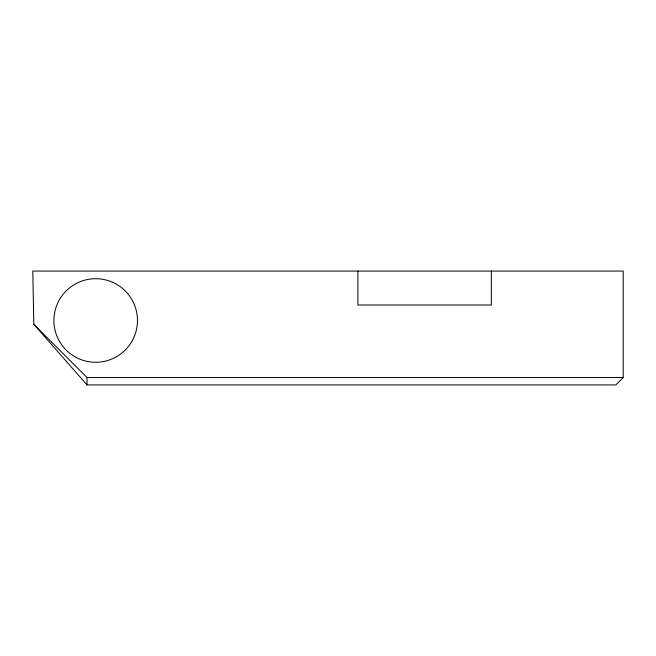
<?xml version="1.0" encoding="UTF-8"?>
<svg xmlns="http://www.w3.org/2000/svg" width="656" height="656" viewBox="0 0 656 656"><rect width="100%" height="100%" fill="white"/><g stroke="black" fill="none" stroke-linecap="round" stroke-linejoin="round"><path stroke-width="0.98" d="M623.2 377.544L615.812 384.933L87.043 384.933L33.809 324.31L32.8 271.067L623.2 271.067L623.2 377.544L87.043 377.544L33.809 324.31L36.121 326.278M491.344 271.067L491.344 305.015L357.889 305.015L357.889 271.067M87.043 377.544L87.043 384.933M74.792 356.675A41.787 41.787 0 0 0 137.473 320.489A41.787 41.787 0 0 0 74.792 284.302A41.787 41.787 0 0 0 74.792 356.675"/></g></svg>
